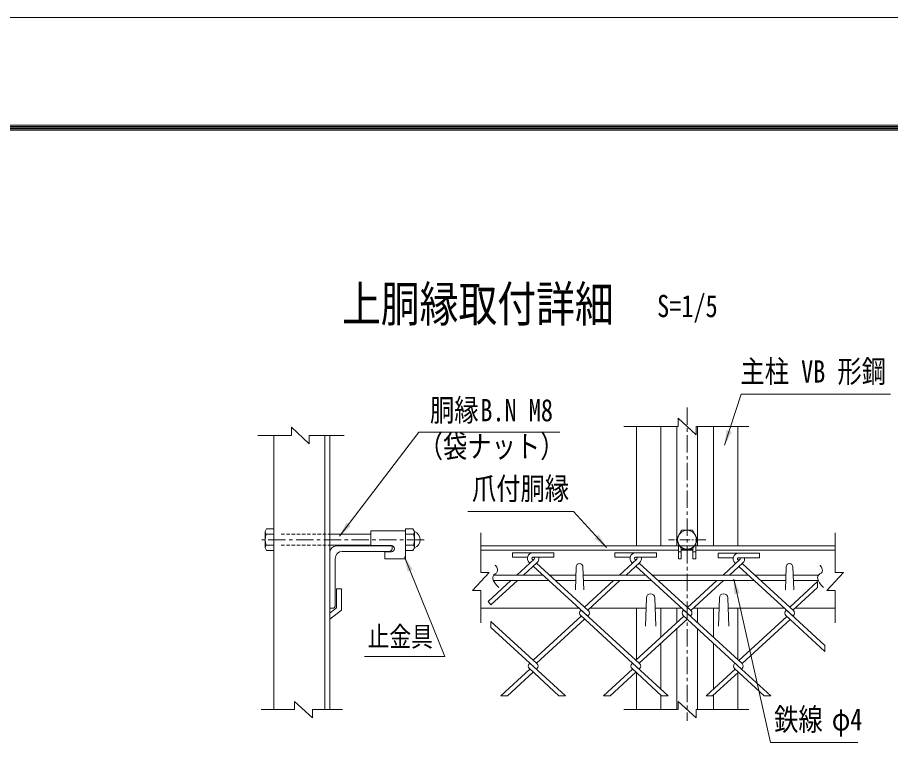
# Model space of a CAD drawing. Units: millimetres, scale not verified, with parts at other scales. Extents: x -4455 to 4455, y -3150 to 3150.
# Drawn here: x 1117 to 3007, y 1553 to 3150 of the extents above; entities that cross this region are included whole.
import ezdxf
from ezdxf.enums import TextEntityAlignment as Align

# ---------------------------------------------------------------- set-up
doc = ezdxf.new("R2010")
doc.units = ezdxf.units.MM
doc.header["$LTSCALE"] = 30
for name, pattern in [('USER1', [2, 1.25, -0.25, 0.25, -0.25]), ('USER4', [1.125, 0.75, -0.125, 0.125, -0.125]), ('USER5', [0.375, 0.25, -0.125])]:
    doc.linetypes.add(name, pattern=pattern)
for name, color, linetype, lineweight in [('0-0_D-STR-TXT', 3, 'Continuous', 13), ('0-1_D-STR2', 2, 'Continuous', 13), ('0-2_D-STR1', 1, 'Continuous', 18), ('0-3_D-STR-DIM', 1, 'Continuous', 18), ('0-4_D-BMK', 2, 'USER4', 13), ('0-6_D-STR3', 3, 'Continuous', 13), ('0-C_7詳細', 3, 'Continuous', 18), ('1-1_D-TTL', 7, 'Continuous', 9)]:
    doc.layers.add(name, color=color, linetype=linetype, lineweight=lineweight)
doc.layers.add('0-8_D-TTL-TXT', color=7, linetype='Continuous')
doc.styles.add('ＭＳ ゴシック', font='')
doc.styles.get('ＭＳ ゴシック').set_extended_font_data('MS Gothic')

msp = doc.modelspace()

# ---------------------------------------------------------------- linework, layer by layer
at = {"layer": '0-0_D-STR-TXT'}
for points in [[(3006.43, 2335.14), (2683.25, 2335.14), (2647.72, 2224.94)], [(2290.92, 2252.7), (1986.12, 2252.7), (1814.67, 2027.8)], [(2935.86, 1581.2), (2746.78, 1581.2), (2667.57, 1934.68)]]:
    msp.add_lwpolyline(points, dxfattribs=at)
at = {"layer": '0-0_D-STR-TXT', "color": 7, "lineweight": 9}
for points in [[(2092.23, 2081.25), (2320.98, 2081.25), (2392.11, 2003.24)], [(1868.62, 1767.16), (2042.2, 1767.16), (1955.16, 1982.99)]]:
    msp.add_lwpolyline(points, dxfattribs=at)
at = {"layer": '0-0_D-STR-TXT'}
for points in [[(2647.01, 2222.75), (2651.9, 2257.42), (2663.3, 2253.74)], [(1813.27, 2025.97), (1829.43, 2057.04), (1838.95, 2049.78)], [(2667.06, 1936.93), (2680.45, 1904.57), (2668.76, 1901.95)]]:
    msp.add_solid(points, dxfattribs=at)
at = {"layer": '0-0_D-STR-TXT', "color": 7}
for points in [[(2393.66, 2001.54), (2365.99, 2023), (2374.84, 2031.07)], [(1954.3, 1985.12), (1972.76, 1955.36), (1961.65, 1950.88)]]:
    msp.add_solid(points, dxfattribs=at)
at = {"layer": '0-1_D-STR2', "color": 7, "lineweight": 9}
for p, q in [((2147.79, 1931.6), (2267.73, 1931.6)), ((2148.32, 1943.6), (2254.64, 1943.6)), ((2268.85, 1943.6), (2326.13, 1943.6)), ((2281.94, 1931.6), (2325.69, 1931.6)), ((2341.8, 1943.6), (2476.67, 1943.6)), ((2342.24, 1931.6), (2489.76, 1931.6)), ((2490.88, 1943.6), (2698.69, 1943.6)), ((2503.97, 1931.6), (2711.79, 1931.6)), ((2712.9, 1943.6), (2780.43, 1943.6)), ((2726, 1931.6), (2779.99, 1931.6)), ((2796.1, 1943.6), (2851.16, 1943.6)), ((2796.54, 1931.6), (2850.62, 1931.6))]:
    msp.add_line(p, q, dxfattribs=at)
at = {"layer": '0-2_D-STR1'}
for p, q in [((2457.04, 2264.8), (2457.04, 2006.6)), ((2509.54, 2264.8), (2509.54, 2006.6)), ((2544.04, 2264.8), (2544.04, 2006.6)), ((2589.04, 2264.8), (2589.04, 2006.6)), ((2623.54, 2264.8), (2623.54, 2006.6)), ((2676.04, 2264.8), (2676.04, 2006.6)), ((1672.57, 2245.73), (1672.57, 1652.17)), ((1782.57, 2245.73), (1782.57, 1652.17)), ((1793.07, 2245.73), (1793.07, 1652.17)), ((1808.07, 2006.6), (1928.07, 2006.6)), ((1928.07, 2006.6), (1928.07, 2000.6)), ((2120.47, 2006.6), (2547.79, 2006.6)), ((2701.54, 2006.6), (2431.54, 2006.6)), ((2585.29, 2006.6), (2886.87, 2006.6)), ((1793.07, 1871.6), (1793.07, 1991.6)), ((1820.07, 1994.6), (1922.07, 1994.6)), ((2120.47, 1997.6), (2547.79, 1997.6)), ((2553.79, 1997.6), (2579.29, 1997.6)), ((2585.29, 1997.6), (2886.87, 1997.6)), ((1805.07, 1877.6), (1805.07, 1979.6)), ((1807.9, 1913.41), (1807.9, 1872.41)), ((1818.4, 1913.41), (1807.9, 1913.41)), ((1818.4, 1913.41), (1818.4, 1867.25)), ((1793.07, 1860.95), (1807.9, 1872.41)), ((1793.07, 1871.6), (1799.07, 1871.6)), ((2120.47, 1871.6), (2333.21, 1871.6)), ((2355.81, 1871.6), (2477.72, 1871.6)), ((2457.04, 1871.6), (2457.04, 1760.91)), ((2497.36, 1871.6), (2555.24, 1871.6)), ((2509.54, 1871.6), (2509.54, 1809.02)), ((2544.04, 1871.6), (2544.04, 1840.63)), ((2579.98, 1871.6), (2635.72, 1871.6)), ((2589.04, 1871.6), (2589.04, 1840.63)), ((2623.54, 1871.6), (2623.54, 1809.02)), ((2655.36, 1871.6), (2777.27, 1871.6)), ((2676.04, 1871.6), (2676.04, 1760.91)), ((2799.87, 1871.6), (2886.87, 1871.6)), ((1793.07, 1847.68), (1818.4, 1867.25)), ((2544.04, 1827.61), (2544.04, 1652.17)), ((2589.04, 1827.61), (2589.04, 1652.17)), ((2509.54, 1796), (2509.54, 1697.01)), ((2623.54, 1796), (2623.54, 1697.01)), ((2457.04, 1732.09), (2457.04, 1652.17)), ((2676.04, 1732.09), (2676.04, 1652.17)), ((2509.54, 1683.99), (2509.54, 1652.17)), ((2623.54, 1683.99), (2623.54, 1652.17))]:
    msp.add_line(p, q, dxfattribs=at)
for centre, radius, start, end in [((1808.07, 1991.6), 15, 90, 180), ((1820.07, 1979.6), 15, 90, 180), ((1922.07, 2000.6), 6, 270, 0), ((1799.07, 1877.6), 6, 270, 0)]:
    msp.add_arc(centre, radius, start, end, dxfattribs=at)
at = {"layer": '0-3_D-STR-DIM', "color": 4, "lineweight": 13}
for p, q in [((1716.87, 1652.17), (1716.87, 1670.17)), ((1755.65, 1634.17), (1716.87, 1670.17)), ((2585.92, 1634.17), (2547.15, 1670.17)), ((2547.15, 1652.17), (2547.15, 1670.17)), ((1716.87, 1652.17), (1644.81, 1652.17)), ((1755.65, 1652.17), (1820.92, 1652.17)), ((1755.65, 1652.17), (1755.65, 1634.17)), ((2547.15, 1652.17), (2429.35, 1652.17)), ((2585.92, 1652.17), (2699.87, 1652.17)), ((2585.92, 1652.17), (2585.92, 1634.17))]:
    msp.add_line(p, q, dxfattribs=at)
at = {"layer": '0-4_D-BMK', "linetype": 'USER1'}
for p, q in [((2566.54, 2306.17), (2566.54, 1627.88)), ((1997.75, 2019.95), (1646.51, 2019.95))]:
    msp.add_line(p, q, dxfattribs=at)
at = {"layer": '0-4_D-BMK'}
msp.add_line((2606.84, 2019.95), (2526.19, 2019.95), dxfattribs=at)
at = {"layer": '0-6_D-STR3'}
for p, q in [((1653.37, 2037.71), (1656.7, 2043.47)), ((1656.7, 2043.47), (1672.57, 2043.47)), ((1672.57, 1996.43), (1672.57, 2043.47)), ((1957.5, 1996.43), (1957.5, 2043.47)), ((1973.38, 2043.47), (1957.5, 2043.47)), ((1976.7, 2037.71), (1973.38, 2043.47)), ((1653.37, 2002.19), (1653.37, 2037.71)), ((1655.43, 2031.95), (1672.57, 2031.95)), ((1793.07, 2031.95), (1882.5, 2031.95)), ((1882.5, 2038.92), (1957.5, 2038.92)), ((1882.5, 2038.92), (1882.5, 2007.42)), ((1957.5, 2038.92), (1957.5, 1978.92)), ((1974.64, 2031.95), (1957.5, 2031.95)), ((1976.7, 2002.19), (1976.7, 2037.71)), ((1655.43, 2007.95), (1672.57, 2007.95)), ((1793.07, 2007.95), (1882.5, 2007.95)), ((1882.5, 2007.42), (1926.75, 2007.42)), ((1974.64, 2007.95), (1957.5, 2007.95)), ((2547.79, 2011.69), (2547.79, 1978.92)), ((2550.26, 2007.42), (2547.79, 2007.42)), ((2582.82, 2007.42), (2585.29, 2007.42)), ((2585.29, 2011.69), (2585.29, 1978.92)), ((1653.37, 2002.19), (1656.7, 1996.43)), ((1656.7, 1996.43), (1672.57, 1996.43)), ((1912.5, 1993.92), (1912.5, 1978.92)), ((1912.5, 1993.92), (1926.75, 1993.92)), ((1973.38, 1996.43), (1957.5, 1996.43)), ((1976.7, 2002.19), (1973.38, 1996.43)), ((2553.79, 1993.92), (2547.79, 1993.92)), ((2553.79, 2001.3), (2553.79, 1978.92)), ((2579.29, 1993.92), (2585.29, 1993.92)), ((1912.5, 1978.92), (1957.5, 1978.92)), ((2553.79, 1978.92), (2547.79, 1978.92))]:
    msp.add_line(p, q, dxfattribs=at)
at = {"layer": '0-6_D-STR3', "color": 1, "linetype": 'USER5'}
for p, q in [((1688.07, 2031.95), (1793.07, 2031.95)), ((1688.07, 2007.95), (1793.07, 2007.95))]:
    msp.add_line(p, q, dxfattribs=at)
at = {"layer": '0-6_D-STR3'}
msp.add_lwpolyline([(2543.02, 2019.95), (2554.78, 2040.32), (2578.3, 2040.32), (2590.06, 2019.95), (2578.3, 1999.59), (2554.78, 1999.59)], close=True, dxfattribs=at)
msp.add_lwpolyline([(2579.29, 2001.3), (2579.29, 1978.92), (2585.29, 1978.92)], dxfattribs=at)
msp.add_circle((2566.54, 2019.95), 20.4, dxfattribs=at)
for centre, radius, start, end in [((1662.46, 2037.71), 9.09, 180, 219.3382), ((1689.37, 2019.95), 36, 160.52878, 199.47122), ((1967.61, 2037.71), 9.09, 320.6618, 0), ((1940.7, 2019.95), 36, 340.52878, 19.47122), ((1969.88, 2019.95), 19.02, 291.00774, 68.99226), ((1662.46, 2002.19), 9.09, 140.6618, 180), ((1926.75, 2000.67), 6.75, 270, 90), ((1967.61, 2002.19), 9.09, 0, 39.3382)]:
    msp.add_arc(centre, radius, start, end, dxfattribs=at)
at = {"layer": '0-C_7詳細', "color": 4}
for p, q in [((2585.92, 2246.8), (2547.15, 2282.8)), ((2547.15, 2264.8), (2547.15, 2282.8)), ((1748.89, 2227.73), (1710.12, 2263.73)), ((1710.12, 2245.73), (1710.12, 2263.73)), ((2547.15, 2264.8), (2429.35, 2264.8)), ((2585.92, 2264.8), (2699.87, 2264.8)), ((2585.92, 2264.8), (2585.92, 2246.8)), ((1710.12, 2245.73), (1637.55, 2245.73)), ((1748.89, 2245.73), (1824.32, 2245.73)), ((1748.89, 2245.73), (1748.89, 2227.73)), ((2120.47, 1949.04), (2120.47, 2034.62)), ((2886.87, 1949.04), (2886.87, 2034.62)), ((2138.47, 1949.04), (2102.47, 1910.27)), ((2120.47, 1949.04), (2138.47, 1949.04)), ((2120.47, 1910.27), (2102.47, 1910.27)), ((2120.47, 1910.27), (2120.47, 1840.07)), ((2886.87, 1910.27), (2868.87, 1910.27)), ((2886.87, 1910.27), (2886.87, 1840.07))]:
    msp.add_line(p, q, dxfattribs=at)
at = {"layer": '0-C_7詳細', "color": 7, "lineweight": 9}
for p, q in [((2550.73, 2006.6), (2582.35, 2006.6)), ((2226.39, 1969.49), (2224.95, 1970.8)), ((2240.6, 1969.49), (2242.04, 1970.8)), ((2324.96, 1911.77), (2326.76, 1960.97)), ((2342.96, 1911.77), (2341.16, 1960.97)), ((2779.26, 1911.77), (2781.06, 1960.97)), ((2797.26, 1911.77), (2795.46, 1960.97)), ((2476.29, 1832.6), (2478.54, 1894.1)), ((2498.79, 1832.6), (2496.54, 1894.1)), ((2634.29, 1832.6), (2636.54, 1894.1)), ((2656.79, 1832.6), (2654.54, 1894.1)), ((2574.71, 1855.72), (2573.64, 1854.74))]:
    msp.add_line(p, q, dxfattribs=at)
at = {"layer": '0-C_7詳細'}
for p, q in [((2188.5, 1991.65), (2188.5, 1982.05)), ((2233.93, 1991.65), (2188.5, 1991.65)), ((2233.06, 1991.65), (2278.5, 1991.65)), ((2278.5, 1991.65), (2278.5, 1982.05)), ((2455.96, 1991.65), (2410.52, 1991.65)), ((2410.52, 1991.65), (2410.52, 1982.05)), ((2455.09, 1991.65), (2500.52, 1991.65)), ((2500.52, 1991.65), (2500.52, 1982.05)), ((2633.62, 1990.67), (2633.62, 1981.07)), ((2679.06, 1990.67), (2633.62, 1990.67)), ((2678.19, 1990.67), (2723.62, 1990.67)), ((2723.62, 1990.67), (2723.62, 1981.07)), ((2221.3, 1982.05), (2188.5, 1982.05)), ((2235.55, 1977.88), (2198.15, 1943.6)), ((2242.04, 1970.8), (2212.36, 1943.6)), ((2233.5, 1976), (2231.44, 1977.88)), ((2233.06, 1982.05), (2278.5, 1982.05)), ((2233.93, 1982.05), (2233.06, 1982.05)), ((2233.5, 1976), (2235.55, 1977.88)), ((2352.69, 1866.78), (2240.6, 1969.49)), ((2443.33, 1982.05), (2410.52, 1982.05)), ((2457.58, 1977.88), (2420.17, 1943.6)), ((2464.07, 1970.8), (2434.38, 1943.6)), ((2448.42, 1969.49), (2446.98, 1970.8)), ((2455.52, 1976), (2453.47, 1977.88)), ((2455.09, 1982.05), (2500.52, 1982.05)), ((2455.96, 1982.05), (2455.09, 1982.05)), ((2574.71, 1866.78), (2462.63, 1969.49)), ((2666.43, 1981.07), (2633.62, 1981.07)), ((2680.68, 1976.9), (2644.34, 1943.6)), ((2687.17, 1969.82), (2658.55, 1943.6)), ((2671.52, 1968.5), (2670.08, 1969.82)), ((2678.62, 1975.01), (2676.57, 1976.9)), ((2678.19, 1981.07), (2723.62, 1981.07)), ((2679.06, 1981.07), (2678.19, 1981.07)), ((2797.81, 1865.8), (2685.73, 1968.5)), ((2351.62, 1854.74), (2233.5, 1962.97)), ((2573.64, 1854.74), (2455.52, 1962.97)), ((2796.74, 1853.76), (2678.62, 1961.99)), ((2185.05, 1931.6), (2135.94, 1886.6)), ((2407.08, 1931.6), (2344.51, 1874.27)), ((2421.29, 1931.6), (2351.62, 1867.76)), ((2631.25, 1931.6), (2567.61, 1873.29)), ((2645.46, 1931.6), (2574.71, 1866.78)), ((2848.91, 1929.57), (2788.57, 1874.27)), ((2848.91, 1929.57), (2848.91, 1916.54)), ((2848.91, 1916.54), (2795.67, 1867.76)), ((2352.69, 1866.78), (2344.51, 1874.27)), ((2337.41, 1854.74), (2233.5, 1759.52)), ((2337.41, 1867.76), (2336.34, 1866.78)), ((2337.41, 1867.76), (2336.34, 1866.78)), ((2448.42, 1753.01), (2336.34, 1855.72)), ((2463.7, 1752.03), (2337.41, 1867.76)), ((2352.69, 1855.72), (2351.62, 1854.74)), ((2559.43, 1854.74), (2455.52, 1759.52)), ((2559.43, 1867.76), (2558.36, 1866.78)), ((2559.43, 1867.76), (2558.36, 1866.78)), ((2684.66, 1739.99), (2558.36, 1855.72)), ((2685.73, 1752.03), (2559.43, 1867.76)), ((2782.53, 1853.76), (2678.62, 1758.54)), ((2781.46, 1867.76), (2780.39, 1866.78)), ((2781.46, 1867.76), (2780.39, 1866.78)), ((2788.57, 1848.23), (2780.39, 1855.72)), ((2865.03, 1778.16), (2780.39, 1855.72)), ((2865.03, 1791.18), (2781.46, 1867.76)), ((2796.74, 1855.72), (2795.67, 1854.74)), ((2796.74, 1855.72), (2795.67, 1854.74)), ((2241.67, 1752.03), (2142.05, 1843.32)), ((2142.05, 1830.3), (2142.05, 1843.32)), ((2344.51, 1848.23), (2240.6, 1753.01)), ((2566.54, 1848.23), (2462.63, 1753.01)), ((2789.64, 1847.25), (2685.73, 1752.03)), ((2226.39, 1753.01), (2142.05, 1830.3)), ((2865.03, 1791.18), (2865.03, 1778.16)), ((2241.67, 1752.03), (2233.5, 1759.52)), ((2463.7, 1752.03), (2455.52, 1759.52)), ((2226.39, 1739.99), (2163.59, 1682.45)), ((2226.39, 1753.01), (2225.32, 1752.03)), ((2226.39, 1753.01), (2225.32, 1752.03)), ((2289.19, 1682.45), (2225.32, 1740.97)), ((2303.4, 1682.45), (2226.39, 1753.01)), ((2241.67, 1740.97), (2240.6, 1739.99)), ((2448.42, 1739.99), (2385.62, 1682.45)), ((2448.42, 1753.01), (2447.35, 1752.03)), ((2448.42, 1753.01), (2447.35, 1752.03)), ((2511.22, 1682.45), (2447.35, 1740.97)), ((2525.43, 1682.45), (2448.42, 1753.01)), ((2463.7, 1740.97), (2462.63, 1739.99)), ((2670.45, 1739.99), (2607.65, 1682.45)), ((2670.45, 1753.01), (2669.38, 1752.03)), ((2670.45, 1753.01), (2669.38, 1752.03)), ((2733.25, 1682.45), (2669.38, 1740.97)), ((2677.55, 1733.48), (2669.38, 1740.97)), ((2685.73, 1740.97), (2684.66, 1739.99)), ((2685.73, 1740.97), (2684.66, 1739.99)), ((2747.46, 1682.45), (2684.66, 1739.99)), ((2233.5, 1733.48), (2177.8, 1682.45)), ((2455.52, 1733.48), (2399.83, 1682.45)), ((2677.55, 1733.48), (2621.86, 1682.45)), ((2177.8, 1682.45), (2163.59, 1682.45)), ((2303.4, 1682.45), (2289.19, 1682.45)), ((2399.83, 1682.45), (2385.62, 1682.45)), ((2525.43, 1682.45), (2511.22, 1682.45)), ((2621.86, 1682.45), (2607.65, 1682.45)), ((2747.46, 1682.45), (2733.25, 1682.45))]:
    msp.add_line(p, q, dxfattribs=at)
at = {"layer": '0-C_7詳細', "color": 4}
for points in [[(2151.52, 1964.87), (2151.83, 1964.49), (2154.49, 1960.29), (2156.06, 1956.53), (2156.53, 1953.21), (2155.9, 1950.34), (2154.18, 1947.91), (2151.37, 1945.92), (2148.54, 1943.91), (2146.78, 1941.43), (2146.1, 1938.47), (2146.5, 1935.04), (2147.96, 1931.13), (2150.5, 1926.75), (2154.12, 1921.89), (2158.8, 1916.56)], [(2854.35, 1964.87), (2854.67, 1964.49), (2857.33, 1960.29), (2858.9, 1956.53), (2859.37, 1953.21), (2858.74, 1950.34), (2857.02, 1947.91), (2854.2, 1945.92), (2851.37, 1943.91), (2849.62, 1941.43), (2848.94, 1938.47), (2849.33, 1935.04), (2850.8, 1931.13), (2853.34, 1926.75), (2856.95, 1921.89), (2861.64, 1916.56)], [(2886.87, 1949.04), (2904.87, 1949.04), (2868.87, 1910.27)]]:
    msp.add_lwpolyline(points, dxfattribs=at)
at = {"layer": '0-C_7詳細'}
msp.add_lwpolyline([(2199.26, 1931.6), (2142.05, 1879.17), (2135.94, 1886.6)], dxfattribs=at)
for centre, radius, start, end in [((2233.06, 1979.65), 12, 90, 227.5), ((2455.09, 1979.65), 12, 90, 227.5), ((2678.19, 1978.67), 12, 90, 227.5), ((2233.06, 1979.65), 2.4, 90, 227.5), ((2233.93, 1979.65), 2.4, 312.5, 90), ((2233.93, 1979.65), 12, 312.5, 11.53696), ((2455.09, 1979.65), 2.4, 90, 227.5), ((2455.96, 1979.65), 2.4, 312.5, 90), ((2455.96, 1979.65), 12, 312.5, 11.53696), ((2678.19, 1978.67), 2.4, 90, 227.5), ((2679.06, 1978.67), 2.4, 312.5, 90), ((2679.06, 1978.67), 12, 312.5, 11.53696), ((2341.4, 1861.25), 7.5, 132.5, 227.5), ((2347.62, 1861.25), 7.5, 312.5, 47.5), ((2563.43, 1861.25), 7.5, 132.5, 227.5), ((2569.65, 1861.25), 7.5, 312.5, 47.5), ((2785.46, 1861.25), 7.5, 132.5, 227.5), ((2791.68, 1861.25), 7.5, 312.5, 47.5), ((2230.39, 1746.5), 7.5, 132.5, 227.5), ((2236.61, 1746.5), 7.5, 312.5, 47.5), ((2452.42, 1746.5), 7.5, 132.5, 227.5), ((2458.63, 1746.5), 7.5, 312.5, 47.5), ((2674.44, 1746.5), 7.5, 132.5, 227.5), ((2680.66, 1746.5), 7.5, 312.5, 47.5)]:
    msp.add_arc(centre, radius, start, end, dxfattribs=at)
at = {"layer": '0-C_7詳細', "color": 7, "lineweight": 9}
for centre, radius in [((2333.96, 1960.97), 7.2), ((2788.26, 1960.97), 7.2), ((2487.54, 1894.1), 9), ((2645.54, 1894.1), 9)]:
    msp.add_arc(centre, radius, 0, 180, dxfattribs=at)
at = {"layer": '1-1_D-TTL', "color": 2, "lineweight": 18}
msp.add_lwpolyline([(-4454.76, 3150.34), (4454.94, 3150.34), (4454.94, -3150.09), (-4454.76, -3150.09)], close=True, dxfattribs=at)
at = {"layer": '1-1_D-TTL'}
for points in [[(-4168.37, 2916.99), (4168.56, 2916.99), (4168.56, -2916.74), (-4168.37, -2916.74)], [(-4165.72, 2914.33), (4165.91, 2914.33), (4165.91, -2914.09), (-4165.72, -2914.09)], [(-4163.07, 2911.68), (4163.25, 2911.68), (4163.25, -2911.44), (-4163.07, -2911.44)], [(-4160.42, 2909.03), (4160.6, 2909.03), (4160.6, -2908.79), (-4160.42, -2908.79)], [(-4157.77, 2906.38), (4157.95, 2906.38), (4157.95, -2906.14), (-4157.77, -2906.14)]]:
    msp.add_lwpolyline(points, close=True, dxfattribs=at)

# ---------------------------------------------------------------- texts
at = {"layer": '0-0_D-STR-TXT', "style": 'ＭＳ ゴシック', "width": 0.8}
for s, height, p in [('主柱 VB 形鋼', 48.17, (2681.97, 2345.68)), ('胴縁', 48.17, (2010.22, 2261.87)), ('B.N M8', 48.17, (2119.07, 2261.87)), ('（袋ナット）', 48.17, (1985.92, 2183.62)), ('爪付胴縁', 48.17, (2100.95, 2092.15)), ('止金具', 43.33, (1874.84, 1775.58)), ('鉄線', 48.17, (2754.93, 1592.66)), ('φ4', 48.17, (2879.85, 1592.66))]:
    msp.add_text(s, height=height, dxfattribs=at).set_placement(p, align=Align.BOTTOM_LEFT)
at = {"layer": '0-8_D-TTL-TXT', "style": 'ＭＳ ゴシック', "width": 0.8}
msp.add_text('上胴縁取付詳細', height=76.98, dxfattribs=at).set_placement((1819.76, 2468.79), align=Align.BOTTOM_LEFT)
at = {"layer": '0-8_D-TTL-TXT', "color": 3, "style": 'ＭＳ ゴシック', "width": 0.8}
msp.add_text('S=1/5', height=48.17, dxfattribs=at).set_placement((2501.69, 2487.24), align=Align.BOTTOM_LEFT)

doc.saveas('drawing.dxf')
